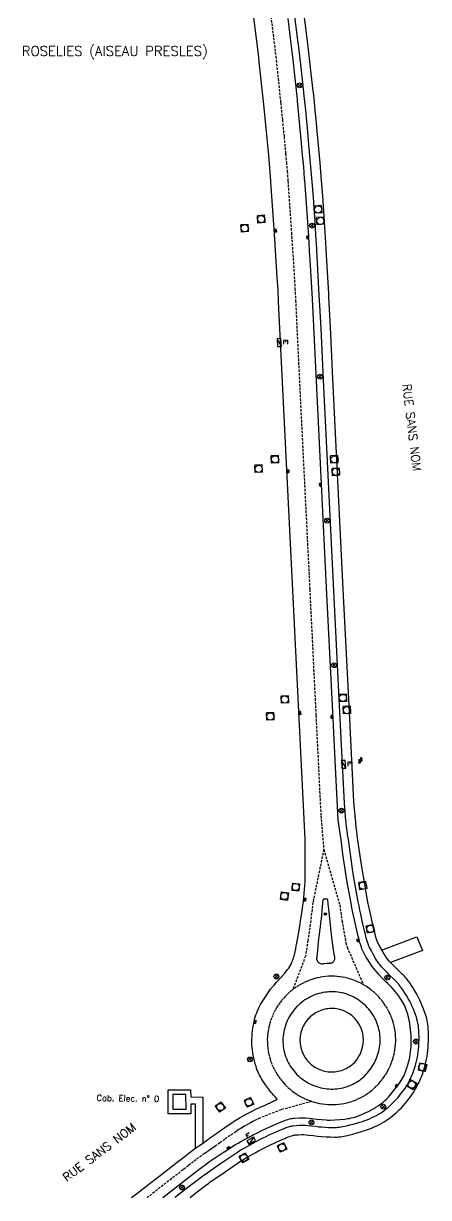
# Model space of a CAD drawing. Header units: millimetres. Extents: x 164000 to 165000, y 124000 to 125000.
# Drawn here: x 164014.6 to 164098.2, y 124000 to 124242.5 of the extents above; entities that cross this region are included whole.
import ezdxf
from ezdxf.enums import TextEntityAlignment as Align

# ---------------------------------------------------------------- set-up
doc = ezdxf.new("R2010")
doc.units = ezdxf.units.MM
doc.linetypes.add('DASHED', pattern=[0.75, 0.5, -0.25])
doc.layers.get('0').update_dxf_attribs({"linetype": 'CONTINUOUS'})
for name, color, linetype in [('W0001', 6, 'DASHED'), ('W0008', 7, 'CONTINUOUS'), ('W0014', 7, 'CONTINUOUS'), ('W0015', 2, 'CONTINUOUS'), ('W0400', 7, 'CONTINUOUS'), ('W0420', 7, 'CONTINUOUS'), ('W0425', 7, 'CONTINUOUS'), ('W0430', 7, 'CONTINUOUS'), ('W0431', 7, 'CONTINUOUS'), ('W0469', 7, 'CONTINUOUS'), ('W0856', 7, 'CONTINUOUS'), ('W0980', 7, 'CONTINUOUS'), ('W0989', 7, 'CONTINUOUS'), ('W0991', 7, 'CONTINUOUS')]:
    doc.layers.add(name, color=color, linetype=linetype)
doc.styles.get("Standard").update_dxf_attribs({"font": 'romans.shx', "width": 0.85})

# ---------------------------------------------------------------- blocks, each defined once
blk = doc.blocks.new('T420')
for p, q in [((0.75, 0.75), (-0.75, 0.75)), ((-0.75, 0.75), (-0.75, -0.75)), ((0.75, 0.75), (0.75, -0.75)), ((0.75, -0.75), (-0.75, -0.75))]:
    blk.add_line(p, q)
blk.add_ellipse((0, 0), major_axis=(-0.53, 0.53), ratio=1, start_param=3.926991, end_param=10.210176)
blk = doc.blocks.new('T856')
for p, q in [((-0.125, 0), (0.125, 0)), ((0, 0.125), (0, -0.125))]:
    blk.add_line(p, q)
blk.add_ellipse((0, 0), major_axis=(-0.177, 0.177), ratio=1, start_param=3.9269908, end_param=10.2101761)
blk = doc.blocks.new('T469')
at = {"color": 0, "linetype": 'Continuous', "flags": 128}
for points in [[(-0.35, 0.35), (0.35, -0.35)], [(-0.35, -0.35), (0.35, 0.35)]]:
    blk.add_lwpolyline(points, dxfattribs=at)
at = {"color": 0, "linetype": 'Continuous'}
blk.add_circle((0, 0), 0.5, dxfattribs=at)
blk = doc.blocks.new('T430')
at = {"flags": 128}
for points in [[(0.8, 0.8), (-0.8, 0.8)], [(-0.8, 0.8), (-0.8, 0)], [(0.8, 0.8), (-0.8, 0)], [(-0.8, 0), (0.8, 0)], [(-0.4, 2.1), (0.4, 2.1)], [(-0.4, 2.1), (-0.4, 1.3)], [(-0.4, 1.7), (0, 1.7)], [(-0.4, 1.3), (0.4, 1.3)], [(0.8, 0), (0.8, 0.8)]]:
    blk.add_lwpolyline(points, dxfattribs=at)
blk = doc.blocks.new('T400')
for p, q in [((-0.15, 0.3), (0.15, 0.3)), ((-0.15, -0.25), (-0.15, 0.3)), ((-0.15, 0.15), (0.15, 0.15)), ((-0.15, 0), (0.15, 0)), ((0.15, 0.3), (0.15, -0.25)), ((-0.15, -0.15), (0.15, -0.15)), ((-0.15, -0.25), (-0.15, -0.3)), ((-0.15, -0.3), (0.15, -0.3)), ((0.15, -0.3), (0.15, -0.25))]:
    blk.add_line(p, q)
blk = doc.blocks.new('T425')
for p, q in [((-0.15, 0.6), (0.15, 0.6)), ((-0.15, 0.6), (-0.15, 0.3)), ((-0.15, 0.3), (0.15, 0.3)), ((-0.15, 0.15), (0.15, 0.15)), ((-0.15, -0.15), (-0.15, 0.15)), ((0, 0.45), (0.15, 0.45)), ((0.15, 0.45), (0.15, 0.3)), ((0.15, 0.15), (0.15, -0.15)), ((0.15, -0.15), (-0.15, -0.15))]:
    blk.add_line(p, q)
blk.add_ellipse((0, 0), major_axis=(-0.106, 0.106), ratio=1, start_param=3.926991, end_param=10.210176)

msp = doc.modelspace()

# ---------------------------------------------------------------- linework, layer by layer
at = {"layer": 'W0001'}
for points in [[(164065.07, 124248.42), (164065.81, 124242.51), (164066.55, 124236.59), (164066.65, 124235.75), (164066.74, 124234.92), (164067.66, 124226.12), (164068.01, 124222.62), (164068.35, 124219.11), (164068.68, 124215.61), (164068.85, 124213.81), (164069, 124212.01), (164069.14, 124210.2), (164069.15, 124209.98), (164069.88, 124199.31), (164070.18, 124194.77), (164070.47, 124190.23), (164070.61, 124187.75), (164070.74, 124185.27), (164071.74, 124164.36), (164073.67, 124125.59), (164074.93, 124099.61), (164075.49, 124088.4), (164075.96, 124078.8), (164076.55, 124071.89), (164079.86, 124060.4), (164080.31, 124057.24), (164080.31, 124057.24), (164081.13, 124052.64), (164081.4, 124051.7), (164084.72, 124043.97)], [(164076.55, 124071.89), (164074.32, 124060.95), (164073.76, 124056.43), (164073.28, 124053.09), (164072.79, 124049.88), (164070.18, 124042.97)], [(164074.12, 124019.85), (164067.74, 124018.13), (164063.29, 124016.39), (164062.77, 124016.13), (164062.27, 124015.88), (164061.77, 124015.62), (164061.27, 124015.35), (164060.78, 124015.08), (164060.29, 124014.8), (164059.96, 124014.61), (164059.64, 124014.42), (164059.32, 124014.22), (164059.01, 124014.02), (164058.69, 124013.81), (164058.38, 124013.6), (164057.25, 124012.81), (164056.11, 124012.01), (164055.13, 124011.32), (164054.15, 124010.61), (164053.78, 124010.35), (164053.65, 124010.25), (164053.27, 124009.99), (164052.89, 124009.73), (164052.41, 124009.4), (164051.95, 124009.08), (164051.33, 124008.64), (164050.71, 124008.19), (164050.18, 124007.79), (164049.65, 124007.39), (164048.59, 124006.57), (164047.53, 124005.75), (164043.98, 124002.99), (164040.43, 124000.23), (164040.13, 124000)]]:
    msp.add_lwpolyline(points, dxfattribs=at)
msp.add_lwpolyline([(164069.99, 124022.05), (164070.11, 124021.95), (164070.58, 124021.61), (164071.05, 124021.3), (164071.53, 124021), (164072.03, 124020.73), (164072.54, 124020.48), (164073.05, 124020.25), (164073.58, 124020.04), (164074.12, 124019.85), (164074.66, 124019.69), (164075.21, 124019.55), (164075.76, 124019.43), (164076.32, 124019.34), (164076.88, 124019.27), (164077.44, 124019.22), (164078.01, 124019.2), (164078.58, 124019.2), (164079.13, 124019.22), (164079.69, 124019.27), (164080.25, 124019.35), (164080.8, 124019.45), (164081.34, 124019.57), (164081.88, 124019.71), (164082.41, 124019.88), (164082.94, 124020.07), (164083.46, 124020.29), (164083.96, 124020.52), (164084.46, 124020.78), (164084.94, 124021.06), (164085.41, 124021.36), (164085.87, 124021.68), (164086.32, 124022.02), (164086.74, 124022.38), (164087.15, 124022.76), (164087.55, 124023.15), (164087.94, 124023.57), (164088.3, 124023.99), (164088.65, 124024.44), (164088.98, 124024.89), (164089.29, 124025.36), (164089.58, 124025.84), (164089.85, 124026.33), (164090.1, 124026.83), (164090.33, 124027.35), (164090.54, 124027.87), (164090.73, 124028.4), (164090.89, 124028.93), (164091.04, 124029.47), (164091.16, 124030.02), (164091.26, 124030.56), (164091.33, 124031.1), (164091.38, 124031.65), (164091.41, 124032.2), (164091.41, 124032.75), (164091.39, 124033.29), (164091.35, 124033.84), (164091.28, 124034.38), (164091.19, 124034.92), (164091.08, 124035.46), (164090.95, 124035.99), (164090.79, 124036.52), (164090.61, 124037.03), (164090.4, 124037.54), (164090.18, 124038.04), (164089.92, 124038.57), (164089.64, 124039.08), (164089.33, 124039.58), (164089, 124040.06), (164088.66, 124040.53), (164088.29, 124040.99), (164087.9, 124041.42), (164087.5, 124041.85), (164087.07, 124042.25), (164086.63, 124042.63), (164086.18, 124043), (164085.7, 124043.34), (164085.22, 124043.67), (164084.72, 124043.97), (164084.21, 124044.25), (164083.69, 124044.5), (164083.17, 124044.74), (164082.63, 124044.94), (164082.08, 124045.13), (164081.52, 124045.29), (164080.96, 124045.42), (164080.4, 124045.53), (164079.82, 124045.61), (164079.25, 124045.67), (164078.67, 124045.71), (164078.1, 124045.71), (164077.52, 124045.7), (164076.94, 124045.65), (164076.36, 124045.58), (164075.78, 124045.48), (164075.2, 124045.36), (164074.63, 124045.21), (164074.06, 124045.04), (164073.51, 124044.84), (164072.96, 124044.62), (164072.43, 124044.37), (164071.9, 124044.1), (164071.39, 124043.8), (164070.89, 124043.49), (164070.41, 124043.15), (164069.94, 124042.79), (164069.49, 124042.41), (164069.05, 124042.01), (164068.63, 124041.58), (164068.23, 124041.14), (164067.85, 124040.69), (164067.49, 124040.21), (164067.15, 124039.72), (164066.83, 124039.22), (164066.54, 124038.7), (164066.26, 124038.17), (164066.01, 124037.63), (164065.79, 124037.08), (164065.59, 124036.52), (164065.41, 124035.95), (164065.26, 124035.38), (164065.14, 124034.82), (164065.04, 124034.25), (164064.97, 124033.68), (164064.92, 124033.11), (164064.9, 124032.54), (164064.91, 124031.97), (164064.94, 124031.4), (164065, 124030.83), (164065.08, 124030.26), (164065.19, 124029.7), (164065.32, 124029.14), (164065.48, 124028.59), (164065.66, 124028.05), (164065.87, 124027.5), (164066.1, 124026.97), (164066.36, 124026.45), (164066.64, 124025.94), (164066.94, 124025.44), (164067.26, 124024.95), (164067.6, 124024.48), (164067.96, 124024.03), (164068.34, 124023.59), (164068.74, 124023.17), (164069.16, 124022.76), (164069.6, 124022.37)], close=True, dxfattribs=at)
at = {"layer": 'W0008'}
for points in [[(164036.89, 124000), (164038.77, 124001.47), (164039.21, 124001.8), (164042.76, 124004.57), (164046.31, 124007.32), (164047.37, 124008.15), (164048.44, 124008.97), (164048.98, 124009.38), (164049.53, 124009.79), (164050.16, 124010.25), (164050.8, 124010.71), (164051.29, 124011.05), (164051.77, 124011.38), (164052.14, 124011.62), (164052.49, 124011.88), (164052.62, 124011.97), (164052.99, 124012.23), (164053.98, 124012.94), (164054.97, 124013.64), (164056.1, 124014.44), (164057.25, 124015.24), (164057.58, 124015.46), (164057.92, 124015.69), (164058.26, 124015.91), (164058.61, 124016.12), (164058.95, 124016.33), (164059.3, 124016.53), (164059.81, 124016.82), (164060.33, 124017.1), (164060.84, 124017.38), (164061.36, 124017.65), (164061.88, 124017.91), (164062.4, 124018.17), (164062.79, 124018.36), (164063.17, 124018.54), (164063.56, 124018.71), (164063.96, 124018.88), (164064.47, 124019.1), (164064.98, 124019.33), (164065.49, 124019.56), (164065.99, 124019.8), (164066.1, 124019.85), (164066.21, 124019.91), (164066.58, 124020.11), (164066.95, 124020.32), (164066.56, 124020.74), (164066.17, 124021.16), (164065.98, 124021.39), (164065.79, 124021.62), (164065.37, 124022.17), (164064.95, 124022.74), (164064.54, 124023.31), (164064.26, 124023.71), (164063.98, 124024.12), (164063.72, 124024.53), (164063.5, 124024.9), (164063.29, 124025.28), (164063.1, 124025.67), (164062.93, 124026.07), (164062.77, 124026.47), (164062.58, 124027.05), (164062.4, 124027.62), (164062.25, 124028.21), (164062.11, 124028.8), (164061.99, 124029.39), (164061.9, 124029.91), (164061.83, 124030.44), (164061.78, 124030.97), (164061.74, 124031.5), (164061.73, 124032.09), (164061.73, 124032.68), (164061.75, 124033.26), (164061.79, 124033.85), (164061.86, 124034.45), (164061.94, 124035.05), (164062.04, 124035.65), (164062.16, 124036.25), (164062.29, 124036.84), (164062.42, 124037.29), (164062.56, 124037.73), (164062.71, 124038.16), (164062.89, 124038.59), (164063.08, 124039.01), (164063.3, 124039.43), (164063.52, 124039.85), (164063.76, 124040.26), (164064, 124040.66), (164064.38, 124041.26), (164064.77, 124041.85), (164065.17, 124042.44), (164065.58, 124043.02), (164065.68, 124043.16), (164065.79, 124043.29), (164066.29, 124043.87), (164066.81, 124044.45), (164067.88, 124045.65), (164068.5, 124046.35), (164069.1, 124047.07), (164069.23, 124047.23), (164069.33, 124047.4), (164069.8, 124048.22), (164069.88, 124048.38), (164070.01, 124048.67), (164070.13, 124048.96), (164070.24, 124049.26), (164070.33, 124049.55), (164070.42, 124049.84), (164070.49, 124050.13), (164070.63, 124050.74), (164070.77, 124051.36), (164070.88, 124051.96), (164071, 124052.56), (164071.31, 124054.42), (164071.67, 124056.55), (164071.84, 124057.66), (164072.01, 124058.77), (164072.18, 124059.93), (164072.34, 124061.1), (164072.45, 124061.94), (164072.54, 124062.78), (164072.61, 124063.62), (164072.67, 124064.44), (164072.71, 124065.25), (164072.74, 124066.06), (164072.73, 124067.41), (164072.74, 124071.64), (164072.74, 124072.22), (164072.73, 124072.8), (164072.69, 124074.09), (164072.65, 124075.38), (164072.5, 124078.12), (164071.39, 124100.38), (164071.39, 124100.38), (164070.17, 124125.42), (164068.24, 124164.19), (164067.24, 124185.1), (164067.11, 124187.56), (164066.97, 124190.02), (164066.69, 124194.55), (164066.39, 124199.08), (164065.66, 124209.73), (164065.64, 124209.94), (164065.5, 124211.72), (164065.35, 124213.5), (164065.19, 124215.29), (164064.87, 124218.78), (164064.53, 124222.27), (164064.18, 124225.76), (164064.18, 124225.76), (164063.25, 124234.54), (164063.16, 124235.35), (164063.07, 124236.16), (164062.33, 124242.07), (164061.59, 124247.98)], [(164043.36, 124000), (164049.89, 124005.11), (164050.75, 124005.77), (164051.61, 124006.42), (164052.2, 124006.85), (164052.79, 124007.27), (164055, 124008.79), (164055.18, 124008.91), (164055.76, 124009.3), (164056.35, 124009.67), (164057.07, 124010.13), (164057.8, 124010.59), (164058.35, 124010.92), (164058.91, 124011.24), (164059.47, 124011.56), (164060.31, 124012.02), (164061.15, 124012.47), (164062, 124012.92), (164062.88, 124013.37), (164063.76, 124013.81), (164064.83, 124014.33), (164065.91, 124014.84), (164066.65, 124015.17), (164067.39, 124015.5), (164067.95, 124015.73), (164068.53, 124015.94), (164068.83, 124016.05), (164069.14, 124016.14), (164069.46, 124016.23), (164069.74, 124016.29), (164070.02, 124016.35), (164070.3, 124016.4), (164070.51, 124016.42), (164071.55, 124016.48), (164071.83, 124016.49), (164072.11, 124016.48), (164072.79, 124016.43), (164073.46, 124016.36), (164074.12, 124016.29), (164075.1, 124016.19), (164076.08, 124016.1), (164077.06, 124016.02), (164077.33, 124016), (164077.6, 124016), (164077.87, 124016.01), (164078.87, 124016.06), (164079.87, 124016.13), (164080.87, 124016.21), (164081.2, 124016.25), (164081.52, 124016.29), (164081.84, 124016.35), (164082.22, 124016.43), (164082.6, 124016.52), (164082.97, 124016.63), (164083.35, 124016.75), (164083.89, 124016.95), (164084.43, 124017.16), (164084.96, 124017.39), (164085.48, 124017.63), (164085.95, 124017.86), (164086.41, 124018.1), (164086.87, 124018.36), (164087.31, 124018.64), (164087.79, 124018.96), (164088.26, 124019.3), (164088.72, 124019.65), (164089.17, 124020.01), (164089.43, 124020.24), (164089.67, 124020.48), (164089.91, 124020.72), (164090.13, 124020.98), (164090.7, 124021.68), (164091.25, 124022.38), (164091.79, 124023.09), (164092.32, 124023.81), (164092.55, 124024.15), (164092.77, 124024.5), (164092.96, 124024.85), (164093.14, 124025.22), (164093.3, 124025.59), (164093.53, 124026.17), (164093.73, 124026.76), (164093.92, 124027.35), (164094.08, 124027.95), (164094.23, 124028.55), (164094.3, 124028.98), (164094.4, 124029.52), (164094.48, 124030.07), (164094.55, 124030.61), (164094.59, 124031.16), (164094.62, 124031.71), (164094.63, 124032.27), (164094.62, 124032.82), (164094.59, 124033.45), (164094.55, 124034.09), (164094.48, 124034.72), (164094.4, 124035.36), (164094.3, 124035.98), (164094.18, 124036.61), (164094.04, 124037.23), (164093.89, 124037.85), (164093.78, 124038.24), (164093.65, 124038.62), (164093.51, 124038.99), (164093.36, 124039.36), (164093.19, 124039.73), (164093, 124040.08), (164092.8, 124040.43), (164092.59, 124040.77), (164092.28, 124041.24), (164091.96, 124041.7), (164091.62, 124042.14), (164091.27, 124042.58), (164090.91, 124043.01), (164090.54, 124043.42), (164090.15, 124043.83), (164089.76, 124044.22), (164089.4, 124044.57), (164088.64, 124045.3), (164087.91, 124046.06), (164087.23, 124046.86), (164086.58, 124047.7), (164086.07, 124048.46), (164085.58, 124049.22), (164085.34, 124049.6), (164085.12, 124049.99), (164084.84, 124050.53), (164084.58, 124051.07), (164084.44, 124051.38), (164084.32, 124051.71), (164084.19, 124052.1), (164084.07, 124052.49), (164083.91, 124053.04), (164083.77, 124053.59), (164083.67, 124054), (164082.58, 124058.84), (164082.37, 124059.81), (164082.18, 124060.78), (164081.85, 124062.58), (164081.54, 124064.39), (164081.35, 124065.56), (164081.06, 124067.36), (164080.78, 124069.15), (164080.52, 124070.95), (164080.19, 124073.31), (164079.87, 124075.68), (164079.56, 124078.05), (164079.5, 124078.53), (164079.46, 124079.01), (164079.43, 124079.49), (164079.03, 124087.55), (164078.48, 124098.85), (164077.13, 124125.98), (164075.24, 124164.45), (164074.2, 124185.61), (164074.03, 124189.06), (164073.83, 124192.51), (164073.64, 124195.56), (164073.44, 124198.61), (164072.63, 124210.09), (164072.61, 124210.42), (164072.41, 124212.88), (164072.2, 124215.34), (164071.98, 124217.79), (164071.71, 124220.69), (164071.42, 124223.59), (164071.13, 124226.49), (164071.1, 124226.78), (164070.22, 124235.01), (164069.97, 124237.26), (164069.7, 124239.51), (164069.22, 124243.53)]]:
    msp.add_lwpolyline(points, dxfattribs=at)
at = {"layer": 'W0014'}
for points in [[(164045.78, 124000), (164046.05, 124000.21), (164048.5, 124002.12), (164050.97, 124004.03), (164051.36, 124004.32), (164051.77, 124004.61), (164055.26, 124007.01), (164058.76, 124009.4), (164059.04, 124009.58), (164059.33, 124009.75), (164060.09, 124010.19), (164060.86, 124010.63), (164061.36, 124010.9), (164061.87, 124011.18), (164062.62, 124011.58), (164063.38, 124011.97), (164064.02, 124012.3), (164064.66, 124012.62), (164065.12, 124012.85), (164065.59, 124013.07), (164066.61, 124013.52), (164067.62, 124013.97), (164068.21, 124014.21), (164068.81, 124014.44), (164069.26, 124014.6), (164069.72, 124014.74), (164069.87, 124014.77), (164070.02, 124014.8), (164070.17, 124014.82), (164070.83, 124014.88), (164071.5, 124014.92), (164072.16, 124014.96), (164072.46, 124014.97), (164072.76, 124014.95), (164073.33, 124014.91), (164073.89, 124014.84), (164074.83, 124014.71), (164075.5, 124014.63), (164076.17, 124014.57), (164076.83, 124014.51), (164077.5, 124014.47), (164078.17, 124014.44), (164078.5, 124014.44), (164078.83, 124014.45), (164079.16, 124014.47), (164079.48, 124014.5), (164079.81, 124014.55), (164080.52, 124014.68), (164081.23, 124014.83), (164081.94, 124014.99), (164082.64, 124015.16), (164083.34, 124015.35), (164084.03, 124015.55), (164084.54, 124015.71), (164085.04, 124015.89), (164085.53, 124016.08), (164086.02, 124016.28), (164086.51, 124016.5), (164086.99, 124016.73), (164087.42, 124016.95), (164087.85, 124017.19), (164088.26, 124017.45), (164088.67, 124017.72), (164089.07, 124018.01), (164089.46, 124018.31), (164089.83, 124018.62), (164090.27, 124019.01), (164090.69, 124019.41), (164091.11, 124019.82), (164091.51, 124020.25), (164091.9, 124020.68), (164092.27, 124021.13), (164092.63, 124021.59), (164092.95, 124022.02), (164093.26, 124022.46), (164093.55, 124022.91), (164093.82, 124023.37), (164094.09, 124023.84), (164094.33, 124024.32), (164094.56, 124024.8), (164094.78, 124025.29), (164094.98, 124025.79), (164095.17, 124026.31), (164095.35, 124026.83), (164095.51, 124027.37), (164095.65, 124027.9), (164095.78, 124028.44), (164095.89, 124028.98), (164095.99, 124029.53), (164096.06, 124030.08), (164096.12, 124030.63), (164096.18, 124031.29), (164096.21, 124031.95), (164096.23, 124032.61), (164096.23, 124033.27), (164096.21, 124033.93), (164096.17, 124034.59), (164096.13, 124035.04), (164096.08, 124035.5), (164096, 124035.95), (164095.91, 124036.39), (164095.8, 124036.83), (164095.67, 124037.27), (164095.49, 124037.83), (164095.28, 124038.39), (164095.06, 124038.93), (164094.83, 124039.47), (164094.57, 124040.01), (164094.3, 124040.53), (164093.97, 124041.14), (164093.62, 124041.74), (164093.25, 124042.33), (164092.87, 124042.91), (164092.48, 124043.47), (164092.06, 124044.03), (164091.99, 124044.13), (164091.9, 124044.22), (164091.02, 124045.1), (164090.13, 124045.96), (164089.7, 124046.38), (164089.28, 124046.8), (164088.87, 124047.23), (164088.48, 124047.67), (164088.1, 124048.13), (164087.87, 124048.42), (164087.65, 124048.72), (164087.44, 124049.04), (164087.25, 124049.36), (164086.81, 124050.16), (164086.38, 124050.96), (164085.96, 124051.76), (164085.88, 124051.91), (164085.82, 124052.07), (164085.76, 124052.22), (164085.54, 124052.94), (164085.33, 124053.66), (164085.14, 124054.36), (164084.97, 124055.07), (164084.58, 124056.78), (164084.2, 124058.5), (164084.01, 124059.37), (164083.84, 124060.25), (164083.69, 124061.07), (164082.79, 124066.1), (164082.59, 124067.25), (164082.42, 124068.35), (164081.63, 124073.94), (164081.49, 124074.89), (164081.37, 124075.84), (164081.28, 124076.58), (164081.19, 124077.33), (164081.06, 124078.58), (164080.95, 124079.83), (164080.89, 124080.61), (164080.84, 124081.39), (164079.89, 124100.24), (164078.65, 124125.29), (164076.53, 124168.91), (164076, 124179.56), (164075.75, 124184.29), (164075.64, 124186.41), (164075.13, 124195.67), (164075.12, 124195.93), (164074.94, 124198.88), (164074.75, 124201.83), (164074.59, 124204.22), (164074.41, 124206.62), (164074.15, 124209.83), (164073.83, 124213.64), (164073.5, 124217.45), (164073.27, 124220.12), (164073.06, 124222.35), (164072.84, 124224.59), (164072.66, 124226.41), (164072.46, 124228.22), (164072.44, 124228.35), (164071.8, 124234.07), (164071.34, 124238.18), (164071.3, 124238.51), (164066.89, 124273.24)], [(164048.97, 124000), (164049.82, 124000.66), (164052.4, 124002.66), (164052.73, 124002.91), (164053.07, 124003.15), (164056.21, 124005.32), (164059.34, 124007.48), (164059.58, 124007.64), (164059.83, 124007.79), (164060.75, 124008.33), (164061.67, 124008.85), (164062.38, 124009.24), (164063.08, 124009.62), (164064.48, 124010.34), (164065.69, 124010.94), (164066.21, 124011.19), (164066.74, 124011.44), (164067.61, 124011.83), (164068.49, 124012.22), (164068.88, 124012.38), (164069.26, 124012.53), (164069.65, 124012.67), (164069.9, 124012.76), (164070.14, 124012.83), (164070.39, 124012.89), (164070.52, 124012.91), (164070.66, 124012.93), (164071.31, 124012.97), (164071.95, 124013.01), (164072.16, 124013.01), (164072.38, 124013), (164072.9, 124012.96), (164073.42, 124012.9), (164074.4, 124012.79), (164075.28, 124012.7), (164076.17, 124012.62), (164077.06, 124012.56), (164077.95, 124012.52), (164078.84, 124012.5), (164079.23, 124012.5), (164079.62, 124012.52), (164080.01, 124012.56), (164080.4, 124012.61), (164080.78, 124012.69), (164081.68, 124012.89), (164082.58, 124013.12), (164083.47, 124013.36), (164084.36, 124013.63), (164085.24, 124013.91), (164085.83, 124014.11), (164086.4, 124014.33), (164086.97, 124014.57), (164087.53, 124014.83), (164088.08, 124015.11), (164088.56, 124015.37), (164089.02, 124015.64), (164089.47, 124015.93), (164089.91, 124016.23), (164090.35, 124016.55), (164090.77, 124016.88), (164091.18, 124017.23), (164091.65, 124017.66), (164092.12, 124018.1), (164092.57, 124018.56), (164093, 124019.03), (164093.43, 124019.51), (164093.84, 124020.01), (164094.23, 124020.51), (164094.58, 124020.98), (164094.91, 124021.46), (164095.22, 124021.95), (164095.52, 124022.45), (164095.8, 124022.95), (164096.07, 124023.47), (164096.32, 124023.99), (164096.55, 124024.52), (164096.77, 124025.06), (164096.98, 124025.63), (164097.17, 124026.21), (164097.35, 124026.79), (164097.51, 124027.38), (164097.65, 124027.97), (164097.77, 124028.56), (164097.88, 124029.16), (164097.97, 124029.76), (164098.04, 124030.37), (164098.1, 124031.01), (164098.14, 124031.66), (164098.17, 124032.3), (164098.18, 124032.95), (164098.17, 124033.59), (164098.16, 124034.24), (164098.12, 124034.88), (164098.09, 124035.3), (164098.04, 124035.72), (164097.97, 124036.14), (164097.89, 124036.56), (164097.8, 124036.97), (164097.69, 124037.38), (164097.56, 124037.78), (164097.35, 124038.38), (164097.13, 124038.98), (164096.9, 124039.57), (164096.65, 124040.16), (164096.38, 124040.74), (164096.11, 124041.31), (164095.81, 124041.88), (164095.54, 124042.38), (164095.25, 124042.88), (164094.95, 124043.36), (164094.63, 124043.84), (164094.3, 124044.32), (164093.96, 124044.78), (164093.61, 124045.23), (164093.42, 124045.46), (164093.22, 124045.69), (164093.02, 124045.9), (164092.83, 124046.09), (164091.06, 124047.79), (164090.72, 124048.12), (164090.4, 124048.46), (164090.09, 124048.81), (164089.78, 124049.16), (164089.58, 124049.42), (164089.39, 124049.69), (164089.21, 124049.96), (164089.04, 124050.24), (164088.59, 124051.03), (164088.15, 124051.82), (164087.72, 124052.62), (164087.64, 124052.79), (164087.57, 124052.96), (164087.51, 124053.13), (164087.32, 124053.77), (164087.14, 124054.42), (164086.98, 124055.03), (164086.83, 124055.65), (164086.47, 124057.29), (164086.11, 124058.92), (164085.92, 124059.81), (164085.75, 124060.69), (164085.61, 124061.43), (164084.73, 124066.3), (164084.59, 124067.12), (164084.35, 124068.7), (164083.53, 124074.33), (164083.45, 124074.93), (164083.37, 124075.52), (164083.26, 124076.5), (164083.15, 124077.48), (164083.01, 124078.88), (164082.88, 124080.28), (164082.82, 124081.04), (164082.78, 124081.79), (164081.85, 124100.24), (164080.59, 124125.68), (164078.45, 124169.11), (164077.93, 124179.76), (164077.63, 124185.91), (164077.59, 124186.73), (164077.08, 124195.79), (164077.06, 124196.09), (164076.86, 124199.38), (164076.64, 124202.67), (164076.49, 124204.8), (164076.34, 124206.92), (164076.09, 124209.99), (164075.78, 124213.75), (164075.41, 124218.08), (164075.14, 124221), (164074.98, 124222.72), (164074.81, 124224.44), (164074.62, 124226.36), (164074.42, 124228.29), (164074.39, 124228.54), (164073.64, 124235.26), (164073.43, 124237.07), (164073.22, 124238.84), (164068.71, 124274.55)], [(164088.46, 124051.11), (164095.77, 124053.87), (164096.95, 124051.05), (164090.35, 124048.56)], [(164050.1, 124010.27), (164050.1, 124019.27), (164050.1, 124019.27), (164049.11, 124019.28), (164049.1, 124017.28), (164044.45, 124017.28), (164044.42, 124022.23), (164049.07, 124022.24), (164049.09, 124020.79), (164051.61, 124020.76), (164051.61, 124011.32)]]:
    msp.add_lwpolyline(points, dxfattribs=at)
at = {"layer": 'W0015'}
for points in [[(164076.01, 124057.59), (164075.91, 124056.74), (164075.81, 124055.88), (164075.69, 124055.03), (164075.59, 124054.25), (164075.49, 124053.47), (164075.41, 124052.68), (164075.1, 124049.64), (164075.09, 124049.44), (164075.09, 124049.25), (164075.1, 124049.16), (164075.13, 124049.08), (164075.19, 124048.95), (164075.26, 124048.82), (164075.34, 124048.7), (164075.4, 124048.63), (164075.47, 124048.56), (164075.54, 124048.51), (164075.64, 124048.45), (164075.75, 124048.39), (164075.87, 124048.34), (164075.99, 124048.3), (164076.06, 124048.29), (164076.14, 124048.28), (164076.23, 124048.28), (164076.32, 124048.29), (164076.47, 124048.31), (164076.75, 124048.34), (164077.21, 124048.38), (164077.42, 124048.39), (164077.64, 124048.39), (164077.73, 124048.39), (164077.83, 124048.4), (164078.03, 124048.43), (164078.16, 124048.47), (164078.29, 124048.51), (164078.39, 124048.57), (164078.47, 124048.64), (164078.56, 124048.75), (164078.64, 124048.86), (164078.72, 124048.99), (164078.78, 124049.12), (164078.81, 124049.22), (164078.83, 124049.32), (164078.83, 124049.47), (164078.82, 124049.62), (164078.76, 124049.99), (164078.66, 124050.64), (164078.55, 124051.28), (164078.52, 124051.49), (164078.49, 124051.69), (164078.32, 124053.19), (164078.04, 124055.64), (164077.57, 124059.61), (164077.53, 124060.03), (164077.39, 124061.41), (164077.39, 124061.45), (164077.37, 124061.49), (164077.35, 124061.53), (164077.33, 124061.56), (164077.29, 124061.6), (164077.24, 124061.63), (164077.18, 124061.65), (164077.11, 124061.65), (164076.63, 124061.64), (164076.58, 124061.64), (164076.53, 124061.63), (164076.49, 124061.61), (164076.45, 124061.59), (164076.41, 124061.55), (164076.37, 124061.5), (164076.35, 124061.44), (164076.34, 124061.38), (164076.32, 124061.09), (164076.31, 124060.8), (164076.19, 124059.19), (164076.01, 124057.59)], [(164072.02, 124024.54), (164072.07, 124024.5), (164072.42, 124024.25), (164072.78, 124024.01), (164073.15, 124023.78), (164073.52, 124023.58), (164073.91, 124023.38), (164074.3, 124023.21), (164074.7, 124023.05), (164075.11, 124022.91), (164075.52, 124022.78), (164075.94, 124022.68), (164076.36, 124022.59), (164076.78, 124022.52), (164077.21, 124022.46), (164077.64, 124022.43), (164078.07, 124022.41), (164078.5, 124022.41), (164078.92, 124022.43), (164079.34, 124022.47), (164079.75, 124022.52), (164080.17, 124022.6), (164080.57, 124022.69), (164080.98, 124022.8), (164081.38, 124022.92), (164081.77, 124023.07), (164082.16, 124023.23), (164082.54, 124023.4), (164082.91, 124023.6), (164083.28, 124023.81), (164083.63, 124024.03), (164083.97, 124024.27), (164084.31, 124024.53), (164084.63, 124024.8), (164084.94, 124025.08), (164085.24, 124025.39), (164085.53, 124025.7), (164085.81, 124026.03), (164086.08, 124026.37), (164086.33, 124026.72), (164086.57, 124027.08), (164086.79, 124027.45), (164087, 124027.82), (164087.2, 124028.21), (164087.37, 124028.6), (164087.53, 124029), (164087.68, 124029.41), (164087.8, 124029.82), (164087.92, 124030.24), (164088.01, 124030.66), (164088.08, 124031.06), (164088.14, 124031.47), (164088.18, 124031.88), (164088.2, 124032.29), (164088.2, 124032.7), (164088.18, 124033.11), (164088.15, 124033.52), (164088.1, 124033.93), (164088.04, 124034.33), (164087.95, 124034.73), (164087.85, 124035.13), (164087.73, 124035.52), (164087.6, 124035.91), (164087.44, 124036.29), (164087.28, 124036.67), (164087.08, 124037.07), (164086.86, 124037.46), (164086.63, 124037.84), (164086.38, 124038.21), (164086.11, 124038.57), (164085.83, 124038.91), (164085.54, 124039.25), (164085.23, 124039.57), (164084.91, 124039.88), (164084.57, 124040.17), (164084.22, 124040.45), (164083.86, 124040.71), (164083.49, 124040.96), (164083.11, 124041.19), (164082.73, 124041.4), (164082.34, 124041.59), (164081.94, 124041.76), (164081.54, 124041.92), (164081.12, 124042.06), (164080.71, 124042.18), (164080.28, 124042.28), (164079.86, 124042.36), (164079.43, 124042.43), (164079, 124042.47), (164078.56, 124042.5), (164078.13, 124042.5), (164077.69, 124042.49), (164077.26, 124042.45), (164076.82, 124042.4), (164076.37, 124042.33), (164075.94, 124042.23), (164075.51, 124042.12), (164075.08, 124041.99), (164074.66, 124041.84), (164074.24, 124041.67), (164073.84, 124041.48), (164073.44, 124041.28), (164073.05, 124041.06), (164072.68, 124040.82), (164072.31, 124040.56), (164071.96, 124040.29), (164071.62, 124040), (164071.28, 124039.69), (164070.96, 124039.37), (164070.65, 124039.03), (164070.36, 124038.68), (164070.09, 124038.32), (164069.83, 124037.95), (164069.58, 124037.56), (164069.36, 124037.17), (164069.15, 124036.76), (164068.96, 124036.35), (164068.79, 124035.93), (164068.63, 124035.5), (164068.5, 124035.07), (164068.38, 124034.63), (164068.29, 124034.21), (164068.22, 124033.79), (164068.17, 124033.36), (164068.13, 124032.93), (164068.12, 124032.5), (164068.12, 124032.07), (164068.15, 124031.65), (164068.19, 124031.22), (164068.25, 124030.79), (164068.33, 124030.37), (164068.43, 124029.95), (164068.55, 124029.54), (164068.69, 124029.14), (164068.84, 124028.72), (164069.02, 124028.32), (164069.22, 124027.92), (164069.43, 124027.53), (164069.65, 124027.15), (164069.9, 124026.78), (164070.16, 124026.43), (164070.43, 124026.08), (164070.72, 124025.75), (164071.03, 124025.42), (164071.35, 124025.12), (164071.68, 124024.82), (164072.02, 124024.54)], [(164079.18, 124038.97), (164078.84, 124039.01), (164078.5, 124039.03), (164078.15, 124039.04), (164077.81, 124039.03), (164077.46, 124039), (164077.12, 124038.95), (164076.78, 124038.89), (164076.45, 124038.8), (164076.12, 124038.7), (164075.79, 124038.59), (164075.47, 124038.45), (164075.16, 124038.3), (164074.86, 124038.13), (164074.57, 124037.95), (164074.29, 124037.75), (164074.02, 124037.54), (164073.76, 124037.31), (164073.51, 124037.07), (164073.27, 124036.82), (164073.05, 124036.55), (164072.85, 124036.27), (164072.65, 124035.99), (164072.48, 124035.69), (164072.32, 124035.38), (164072.17, 124035.07), (164072.05, 124034.75), (164071.94, 124034.42), (164071.84, 124034.09), (164071.77, 124033.75), (164071.71, 124033.41), (164071.67, 124033.07), (164071.65, 124032.73), (164071.65, 124032.38), (164071.66, 124032.04), (164071.69, 124031.69), (164071.74, 124031.35), (164071.81, 124031.01), (164071.9, 124030.67), (164072.01, 124030.34), (164072.13, 124030.01), (164072.27, 124029.69), (164072.43, 124029.38), (164072.61, 124029.08), (164072.8, 124028.78), (164073, 124028.5), (164073.22, 124028.23), (164073.46, 124027.97), (164073.7, 124027.72), (164073.97, 124027.49), (164074.24, 124027.27), (164074.52, 124027.07), (164074.82, 124026.88), (164075.12, 124026.71), (164075.43, 124026.55), (164075.76, 124026.41), (164076.08, 124026.29), (164076.42, 124026.19), (164076.76, 124026.1), (164077.1, 124026.03), (164077.45, 124025.98), (164077.79, 124025.95), (164078.14, 124025.94), (164078.49, 124025.95), (164078.84, 124025.97), (164079.19, 124026.02), (164079.53, 124026.08), (164079.87, 124026.16), (164080.21, 124026.26), (164080.54, 124026.37), (164080.86, 124026.51), (164081.18, 124026.66), (164081.48, 124026.83), (164081.78, 124027.01), (164082.07, 124027.21), (164082.35, 124027.43), (164082.88, 124027.91), (164083.35, 124028.45), (164083.76, 124029.04), (164084.11, 124029.67), (164084.38, 124030.34), (164084.58, 124031.03), (164084.7, 124031.74), (164084.75, 124032.45), (164084.71, 124033.17), (164084.6, 124033.88), (164084.41, 124034.57), (164084.14, 124035.24), (164083.81, 124035.87), (164083.4, 124036.47), (164082.94, 124037.01), (164082.41, 124037.5), (164081.84, 124037.93), (164081.22, 124038.3), (164080.57, 124038.6), (164079.88, 124038.82)]]:
    msp.add_lwpolyline(points, close=True, dxfattribs=at)
at = {"layer": 'W0431'}
msp.add_lwpolyline([(164045.42, 124018.25), (164048.12, 124018.25), (164048.11, 124021.29), (164045.41, 124021.28)], close=True, dxfattribs=at)

# ---------------------------------------------------------------- block references
at = {"layer": 'W0400'}
for p, rotation in [((164066.62, 124199.67), 184.2553089953081), ((164073.26, 124198.29), 184.0289582618627), ((164069.21, 124150.02), 2.796119999999987), ((164075.85, 124147.24), 2.796119999999987), ((164071.64, 124100.07), 182.82024), ((164078.23, 124099.26), 182.8202270904213), ((164072.64, 124061.58), 352.09557), ((164083.63, 124053.14), 13.47065999999999), ((164062.39, 124036.28), 348.70239), ((164091.6, 124023.11), 323.76573), ((164056.87, 124010.28), 301.75965)]:
    msp.add_blockref('T400', p, dxfattribs=dict(at, rotation=rotation))
at = {"layer": 'W0420'}
for p, rotation in [((164063.65, 124202.09), 274.2553089953082), ((164075.4, 124204.11), 273.9658949612086), ((164060.24, 124200.21), 274.2553089953082), ((164075.87, 124201.73), 273.7210612178422), ((164066.5, 124152.49), 272.7961516028899), ((164078.76, 124152.49), 272.8187070827091), ((164063.11, 124150.53), 272.7961516028899), ((164079.06, 124149.89), 272.8187070827091), ((164068.53, 124102.87), 272.8202270904213), ((164080.51, 124103.19), 272.8446556047641), ((164081.36, 124100.69), 272.8446556047641), ((164065.54, 124099.38), 272.8202270904213), ((164070.75, 124064.14), 84.89538262871315), ((164084.64, 124064.42), 279.4214167654198), ((164068.42, 124062.28), 82.09559079575506), ((164086.19, 124055.5), 282.1291915484028), ((164096.92, 124026.94), 76.21420479084132), ((164094.73, 124023.34), 61.16986160432937), ((164055.2, 124018.68), 34.35091984207676), ((164061.09, 124019.66), 25.26110970390073), ((164067.93, 124010.33), 24.44177260145858), ((164060.06, 124008.16), 29.50369965759318)]:
    msp.add_blockref('T420', p, dxfattribs=dict(at, rotation=rotation))
at = {"layer": 'W0425'}
for p in [(164083.94, 124089.87), (164084.28, 124090.3)]:
    msp.add_blockref('T425', p, dxfattribs=at)
at = {"layer": 'W0430'}
for p, rotation in [((164066.96, 124176.58), 272.7902149276409), ((164080.24, 124089.46), 272.8732471364535), ((164061.79, 124011.37), 28.00010587952177)]:
    msp.add_blockref('T430', p, dxfattribs=dict(at, rotation=rotation))
at = {"layer": 'W0469'}
for p in [(164071.58, 124229.73), (164074.12, 124200.76), (164075.77, 124169.56), (164077.25, 124139.82), (164078.71, 124109.95), (164080.23, 124079.93), (164066.78, 124045.65), (164089.67, 124045.42), (164095.6, 124032.24), (164061.31, 124028.55), (164088.86, 124018.75), (164074.03, 124015.51), (164047.29, 124002.08)]:
    msp.add_blockref('T469', p, dxfattribs=at)
at = {"layer": 'W0856'}
msp.add_blockref('T856', (164076.87, 124058.56), dxfattribs=at)

# ---------------------------------------------------------------- texts
at = {"layer": 'W0980'}
msp.add_text('ROSELIES (AISEAU PRESLES)', height=2, dxfattribs=at).set_placement((164033.43, 124236.68), align=Align.MIDDLE)
at = {"layer": 'W0989'}
for rotation, p in [(276.7918, (164093.67, 124168.09)), (37.1436, (164022.98, 124003.88))]:
    msp.add_text('RUE SANS NOM', height=1.75, rotation=rotation, dxfattribs=at).set_placement(p, align=Align.MIDDLE_LEFT)
at = {"layer": 'W0991'}
msp.add_text('Cab. Elec. n° 0', height=1.25, rotation=359.1, dxfattribs=at).set_placement((164036.11, 124019.86), align=Align.CENTER)

doc.saveas('drawing.dxf')
